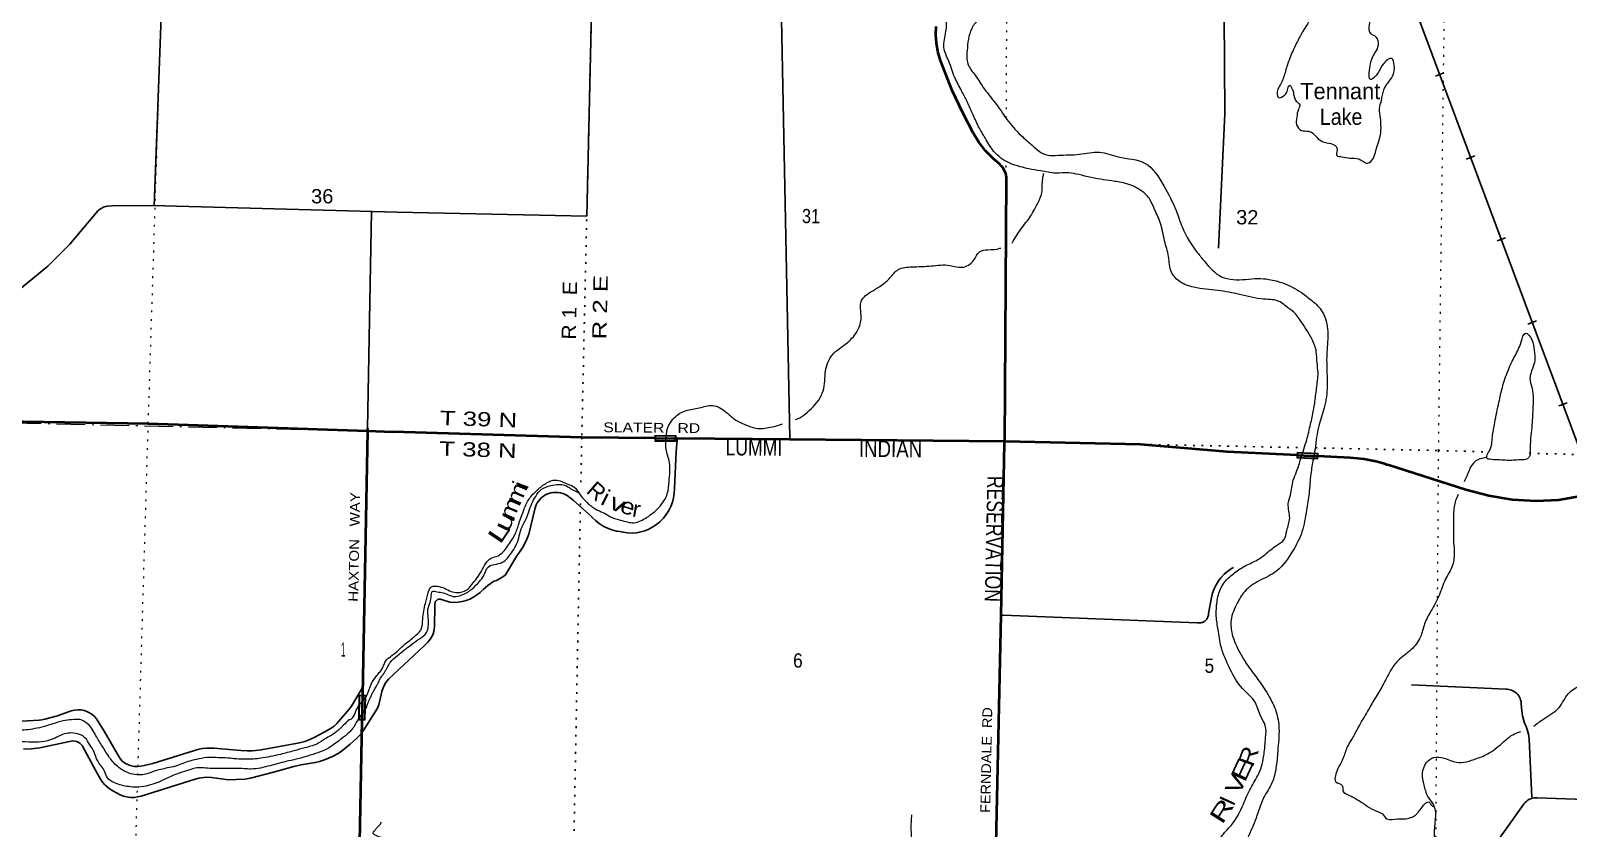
# Model space of a CAD drawing. Header units: feet. Extents: x -489137 to -242534, y 368785 to 558127.
# Drawn here: x -399770 to -380919, y 483769 to 493543 of the extents above; entities that cross this region are included whole.
import ezdxf
from ezdxf.enums import TextEntityAlignment as Align

# ---------------------------------------------------------------- set-up
doc = ezdxf.new("R2010")
doc.units = ezdxf.units.FT
doc.header["$LTSCALE"] = 70
doc.linetypes.add('DOT_DASHED', pattern=[7.7, 5, -1.2, 0.3, -1.2])
doc.linetypes.add('DOTTED', pattern=[1.5, 0.3, -1.2])
for name, color, linetype, lineweight in [('26', 7, 'Continuous', 40), ('27', 7, 'Continuous', 13), ('29', 7, 'Continuous', 25), ('34', 7, 'Continuous', 25), ('39', 7, 'Continuous', 13), ('44', 7, 'DOT_DASHED', 13), ('6', 7, 'DOTTED', 25), ('61', 7, 'Continuous', 13), ('7', 7, 'DOTTED', 13)]:
    doc.layers.add(name, color=color, linetype=linetype, lineweight=lineweight)
doc.layers.add('41', color=7, linetype='Continuous')

msp = doc.modelspace()

# ---------------------------------------------------------------- linework, layer by layer
at = {"layer": '26'}
for p, q in [((-392113.68, 488548.36), (-391842.05, 488545.82)), ((-384242.08, 488340.03), (-383990.52, 488327.96)), ((-395703.77, 485401.69), (-395709.63, 485093.89))]:
    msp.add_line(p, q, dxfattribs=at)
for points in [[(-387829.09, 488508.32), (-387807.55, 491728.28), (-387807.42, 491748.33), (-387810.99, 491768.28), (-387816.9, 491791.82), (-387826.46, 491817.96), (-387838.7, 491842.95), (-387853.49, 491866.54), (-387870.66, 491888.44), (-387890.03, 491908.43), (-387966.5, 491971.55), (-387970.3, 491975.09), (-388063.65, 492072.08), (-388146.36, 492178.29), (-388217.51, 492292.56), (-388341.62, 492536.03), (-388473.65, 492811.92), (-388606.56, 493155.96), (-388618.48, 493188.37), (-388647.34, 493287.71), (-388665.66, 493389.52), (-388673.23, 493492.69), (-388669.98, 493596.08)], [(-403690.47, 488815.82), (-398329.16, 488727.94), (-395642.32, 488638.85), (-395330.81, 488628.93)], [(-395641.73, 488669.68), (-395642.32, 488638.85), (-395703.77, 485401.69)], [(-392113.68, 488548.36), (-393014.45, 488556.78), (-395330.81, 488628.93)], [(-387829.09, 488508.32), (-387829.15, 488508.32), (-390464.17, 488532.95), (-391842.05, 488545.82), (-391842.2, 488545.82)], [(-387896.81, 479936.2), (-387889.86, 480266.15), (-387945.67, 483022.7), (-387874.05, 486381.81), (-387829.27, 488482.02), (-387829.09, 488508.32)], [(-384242.08, 488340.03), (-385100.63, 488381.22), (-386162.76, 488471.58), (-387829.09, 488508.32)], [(-377882.44, 487629.12), (-377892.44, 487630.94), (-378781.94, 487792.65), (-378869.43, 487807.66), (-379642.65, 487894.27), (-380600.29, 487866.73), (-381039, 487790.02), (-381310.84, 487777.65), (-381602.81, 487793.9), (-381891.48, 487840.58), (-382173.69, 487917.17), (-383121.07, 488216.92), (-383141.72, 488223.45), (-383161.07, 488229.28), (-383257.18, 488258.2), (-383423.25, 488292.29), (-383591.97, 488308.84), (-383990.52, 488327.96)], [(-395709.63, 485093.89), (-395738.06, 483596.5), (-395760.32, 482423.82)]]:
    msp.add_lwpolyline(points, dxfattribs=at)
at = {"layer": '29'}
for p, q in [((-395641.73, 488669.68), (-395591.96, 491328.32)), ((-381682.11, 485472.1), (-382841.39, 485524.5)), ((-381365.08, 484149.03), (-381398.11, 484861.54)), ((-381300.47, 484142.63), (-380600, 484117.8))]:
    msp.add_line(p, q, dxfattribs=at)
for points in [[(-398130.48, 499333.41), (-398160.37, 494053.42), (-398256.97, 491396.72)], [(-392892.25, 493959.4), (-392953.18, 491271.79), (-395282.67, 491320.7)], [(-390569.12, 493890.05), (-390464.51, 488550.45), (-390464.17, 488532.95)], [(-385136.19, 493737.84), (-385131.78, 492523.86), (-385208.16, 490876.97)], [(-400501.59, 489953.08), (-400346.92, 490089.09), (-400302.78, 490120), (-400165.96, 490195.07), (-399991.63, 490303.26), (-399927.63, 490354.04), (-399561.31, 490658.74), (-399292.09, 490928.1), (-398943.42, 491338.78), (-398916.94, 491361.97), (-398868.39, 491386.25), (-398830.88, 491392.88), (-398773.82, 491398.5)], [(-398773.82, 491398.5), (-398283.04, 491401.66), (-395282.67, 491320.7)], [(-391842.2, 488545.82), (-391844.13, 488526.01), (-391857.74, 488387.02), (-391878.04, 487931.79)], [(-393367.07, 487882.65), (-393393.29, 487878.38), (-393418.91, 487871.38), (-393443.66, 487861.75), (-393467.27, 487849.58), (-393489.48, 487835.01), (-393510.04, 487818.2), (-393528.74, 487799.33), (-393545.36, 487778.61), (-393559.72, 487756.26), (-393571.67, 487732.54), (-393581.07, 487707.7), (-393584.08, 487697.56), (-393664.38, 487372.15)], [(-393191.49, 487845.33), (-393217.51, 487858.97), (-393244.8, 487869.8), (-393273.09, 487877.73), (-393302.04, 487882.65), (-393331.35, 487884.53), (-393360.7, 487883.32), (-393367.07, 487882.65)], [(-391878.04, 487931.79), (-391880.57, 487875.43), (-391888.97, 487819.64), (-391903.16, 487765.03), (-391922.98, 487712.21), (-391948.21, 487661.74), (-391978.58, 487614.19), (-392013.76, 487570.08), (-392053.35, 487529.88), (-392057.71, 487525.93)], [(-392529.13, 487400.85), (-392548.97, 487403.89), (-392587.22, 487409.75), (-392644.21, 487424.72), (-392699.33, 487445.57), (-392751.96, 487472.06), (-392801.54, 487503.91), (-392847.52, 487540.76), (-392889.4, 487582.22), (-392891.72, 487584.79), (-393121.05, 487790.34), (-393191.49, 487845.33)], [(-392057.71, 487525.93), (-392098.73, 487491.24), (-392143.15, 487461.02), (-392190.49, 487435.61), (-392240.22, 487415.29), (-392291.81, 487400.28), (-392344.68, 487390.74), (-392398.26, 487386.78), (-392451.96, 487388.45), (-392505.2, 487395.71), (-392508.97, 487396.52), (-392529.13, 487400.85)], [(-393664.38, 487372.15), (-393696.89, 487290.51), (-393737.76, 487212.72), (-393786.53, 487139.62), (-393810.8, 487108.61), (-393947.49, 486875.76)], [(-385292.79, 486595.27), (-385279.83, 486649.34), (-385261.29, 486701.75), (-385237.37, 486751.94), (-385208.33, 486799.35), (-385174.5, 486843.47), (-385136.24, 486883.81), (-385093.98, 486919.93), (-385048.17, 486951.43), (-385022.39, 486966.26)], [(-394091.29, 486795.54), (-394164.86, 486745.42), (-394225.08, 486695.03)], [(-393947.49, 486875.76), (-393982.89, 486848.77), (-394020.91, 486825.63), (-394061.15, 486806.6), (-394091.29, 486795.54)], [(-394735.03, 486571.79), (-394740.67, 486573.83), (-394746.49, 486575.27), (-394752.43, 486576.09), (-394758.42, 486576.28), (-394764.4, 486575.85), (-394770.31, 486574.79), (-394776.07, 486573.13), (-394781.62, 486570.87), (-394786.91, 486568.04), (-394791.87, 486564.67), (-394796.46, 486560.81), (-394800.61, 486556.49), (-394804.29, 486551.75), (-394807.46, 486546.66), (-394810.07, 486541.26), (-394812.11, 486535.62), (-394812.59, 486533.68), (-394814.33, 486513.51)], [(-394225.08, 486695.03), (-394260.57, 486659.57), (-394299.58, 486628), (-394341.67, 486600.69), (-394386.38, 486577.93), (-394433.23, 486559.96), (-394481.7, 486546.99), (-394531.26, 486539.16), (-394581.36, 486536.55), (-394631.47, 486539.2), (-394631.84, 486539.23), (-394735.03, 486571.79)], [(-385332.15, 486379.13), (-385328.55, 486398.95), (-385292.79, 486595.27)], [(-394814.33, 486513.51), (-394814.86, 486493.68), (-394821.53, 486240.42)], [(-387874.05, 486381.81), (-387849.38, 486380.85), (-385468.69, 486287.5), (-385449.13, 486286.74)], [(-385449.13, 486286.74), (-385428.69, 486286.86), (-385426.19, 486287.02), (-385415.09, 486288.92), (-385404.25, 486291.97), (-385393.78, 486296.14), (-385383.81, 486301.37), (-385374.44, 486307.63), (-385365.77, 486314.82), (-385357.91, 486322.89), (-385350.93, 486331.73), (-385344.91, 486341.25), (-385339.92, 486351.35), (-385337.12, 486358.95), (-385332.15, 486379.13)], [(-394821.53, 486240.42), (-394823.71, 486210.24), (-394829.03, 486180.45), (-394837.43, 486151.38), (-394848.83, 486123.35), (-394863.1, 486096.66), (-394880.08, 486071.61), (-394899.58, 486048.47), (-394921.39, 486027.5), (-394943.64, 486010.07), (-395385.07, 485594.85)], [(-398916.46, 484369.96), (-398888.88, 484331.31), (-398861.3, 484298.75), (-398807.23, 484255.14), (-398762, 484225.34), (-398673.72, 484179.52), (-398631.8, 484163.51), (-398576.63, 484150.27), (-398539.11, 484146.95), (-398499.39, 484146.4), (-398461.88, 484152.47), (-398417.75, 484163.52), (-397755.72, 484371.06), (-397709.37, 484382.66), (-397678.48, 484387.63), (-397618.9, 484393.14), (-397556, 484389.83), (-397376.16, 484366.65), (-397320.98, 484363.34), (-397250.37, 484364.44), (-397146.66, 484371.06), (-397076.04, 484381.55), (-396793.58, 484454.97), (-396546.42, 484525.62), (-396455.94, 484546.04), (-396281.61, 484574.19), (-396228.64, 484587.99), (-396169.06, 484605.65), (-396069.76, 484649.26), (-395994.72, 484689.56), (-395941.76, 484727.09), (-395853.5, 484799.4), (-395767.43, 484875.02), (-395718.88, 484925.8), (-395685.79, 484976.04), (-395518.08, 485240.99), (-395501.52, 485279.07), (-395465.11, 485444.12), (-395450.76, 485491.03), (-395434.21, 485525.25), (-395416.57, 485554.52), (-395385.07, 485594.85)], [(-399074.23, 485195.74), (-399020.19, 485165.37), (-398993.71, 485142.19), (-398965.02, 485107.97), (-398870.13, 484956.72), (-398675.93, 484625.53), (-398649.46, 484591.31), (-398607.52, 484560.96), (-398552.36, 484537.22), (-398500.52, 484526.44), (-398457.46, 484524.52), (-398425.49, 484527.54), (-398379.12, 484536.67), (-398274.3, 484563.71), (-397709.38, 484735.93), (-397666.35, 484744.77), (-397612.28, 484750.29), (-397524.01, 484749.18), (-397193, 484722.68), (-397116.86, 484717.71), (-397057.28, 484718.82), (-397015.35, 484722.13), (-396945.84, 484731.51), (-396473.6, 484815.42), (-396409.6, 484833.63), (-396368.77, 484847.98), (-396297.06, 484881.65), (-396171.27, 484946.23), (-396085.21, 484996.47), (-396049.9, 485020.2), (-396019, 485051.11), (-395864.53, 485226.09), (-395836.95, 485264.73), (-395705.65, 485486.63)], [(-381498.6, 485319.6), (-381503.86, 485341.88), (-381509.4, 485358.15), (-381517.32, 485375.28), (-381526.98, 485391.49), (-381538.29, 485406.6), (-381551.11, 485420.45), (-381565.31, 485432.88), (-381580.73, 485443.76), (-381597.2, 485452.97), (-381614.55, 485460.4), (-381632.58, 485465.98), (-381651.09, 485469.65), (-381669.88, 485471.36), (-381685.04, 485471.3)], [(-401110, 484855.62), (-400930.11, 484902.09), (-400874.94, 484910.36), (-400731.5, 484919.75), (-400549.44, 484932.44), (-400502, 484939.62), (-400234.98, 485001.44), (-399981.2, 485065.47), (-399903.97, 485079.26), (-399809.08, 485085.34), (-399667.85, 485091.97), (-399634.75, 485096.92), (-399597.24, 485105.76), (-399442.76, 485147.17), (-399272.84, 485207.32), (-399235.32, 485215.61), (-399192.3, 485221.12), (-399153.67, 485220.03), (-399111.75, 485210.08), (-399074.23, 485195.74)], [(-381453.76, 485058.12), (-381478.46, 485148.16), (-381493.61, 485240.28), (-381497.49, 485301.88), (-381498.6, 485319.6)], [(-381398.11, 484861.54), (-381406.99, 484920.78), (-381422.01, 484978.76), (-381443, 485034.85), (-381453.76, 485058.12)], [(-399858.74, 484736.48), (-399766.05, 484740.9), (-399692.13, 484749.17), (-399660.13, 484754.14), (-399293.81, 484833.63), (-399253, 484838.6), (-399229.83, 484837.49), (-399205.54, 484831.42), (-399182.38, 484819.83), (-399165.83, 484807.69), (-399151.49, 484795.54), (-399141.54, 484780.64), (-398973.83, 484473.74), (-398916.46, 484369.96)], [(-381467.46, 484059.4), (-381456.13, 484074.97), (-381443.24, 484089.28), (-381428.93, 484102.15), (-381413.34, 484113.46), (-381396.66, 484123.08), (-381379.07, 484130.9), (-381360.75, 484136.84), (-381341.92, 484140.83), (-381322.77, 484142.83), (-381303.51, 484142.82), (-381300.47, 484142.63)], [(-383172.94, 481567.9), (-383159.98, 481587.84), (-382409.97, 482741.78), (-381467.46, 484059.4)]]:
    msp.add_lwpolyline(points, dxfattribs=at)
at = {"layer": '34', "lineweight": 13}
msp.add_line((-383297.43, 495145.39), (-380037.34, 486429.09), dxfattribs=at)
at = {"layer": '34'}
for p, q in [((-382547.44, 492987.46), (-382443.84, 493026.21)), ((-382169.51, 491969.57), (-382065.91, 492008.32)), ((-381791.45, 490966.22), (-381687.85, 491004.97)), ((-381413.52, 489948.32), (-381309.92, 489987.07)), ((-381035.45, 488944.97), (-380931.85, 488983.72))]:
    msp.add_line(p, q, dxfattribs=at)
msp.add_lwpolyline([(-383296.38, 495145.73), (-380036.31, 486429.48)], dxfattribs=at)
at = {"layer": '39'}
for points in [[(-388226.48, 492535.45), (-388294.47, 492683.52), (-388356.51, 492807.28), (-388440.59, 492971.62), (-388514.41, 493168.29), (-388574.21, 493340.61), (-388549.07, 493532.73), (-388542.21, 493704.71), (-388529.06, 493925.22), (-388445.63, 494054.32), (-388348, 494197.51), (-388262.55, 494326.59), (-388114.67, 494416.91), (-387867.7, 494526.97), (-387691.55, 494615.12), (-387464.67, 494749.56), (-387347.01, 494856.22), (-387178.68, 494999.05), (-387176.62, 495007.14), (-387070.8, 495172.54), (-386936.82, 495313.53), (-386879.38, 495501.44), (-386898.88, 495651.29), (-386898.1, 495817.23), (-386899, 496058.05), (-386878.22, 496181.39), (-386871.44, 496337.18), (-386828.44, 496460.41), (-386732.51, 496670.39), (-386679.17, 496846.18), (-386634, 497001.78), (-386556.13, 497240.18), (-386421.79, 497456.03), (-386279.43, 497661.73), (-386205.9, 497833.37), (-386099.98, 498021.04), (-385989.73, 498191.83)], [(-386535.78, 496406.32), (-386558.99, 496193.95), (-386600.08, 496046.42), (-386614.74, 495935.2), (-386635.52, 495811.86), (-386656.75, 495591.38), (-386661.44, 495451.77), (-386725.03, 495245.67), (-386832.92, 495068.14), (-387009.82, 494820.12), (-387190.44, 494642.94), (-387304.09, 494530.19), (-387472.46, 494379.26), (-387602.3, 494260.52), (-387909, 493903.88), (-388049.02, 493766.98), (-388154.48, 493678.47), (-388233.78, 493567.56), (-388289.57, 493300.72), (-388280.23, 493136.75), (-388191.99, 492998.7), (-388077.64, 492828.13), (-387929.05, 492637.15), (-387782.55, 492430), (-387607.69, 492240.91), (-387493.02, 492139.15), (-387301.69, 492016.76), (-387174.42, 492016.12), (-386913.78, 492028.97), (-386665.19, 492054.02), (-386437.18, 491998.23), (-386106.27, 491917.63), (-385879.28, 491643.29), (-385727.18, 491338.97), (-385649.37, 491130.13), (-385464.96, 490821.6), (-385380.6, 490717.97), (-385171.4, 490528.71), (-384874.61, 490494.83), (-384725.07, 490506.22), (-384589.78, 490495.41), (-384410.21, 490447.96), (-384190.56, 490333.53), (-384063.74, 490237.77), (-383935.1, 490099.51), (-383867.55, 489856.33), (-383878.84, 489603.42), (-383878, 489350.46), (-383874.69, 489192.59), (-383912.33, 488919.59), (-383977.99, 488701.36), (-384023.76, 488416.25), (-384044.58, 488293.86)], [(-383207.93, 492684.13), (-383234.62, 492591.18), (-383221.05, 492469.69), (-383215.39, 492382.64), (-383221.99, 492267.33), (-383246.65, 492178.41), (-383277.43, 492075.36), (-383308.17, 491982.42), (-383379.16, 491920.05), (-383429.58, 491938.51), (-383488, 491971.19), (-383599.06, 491981.87), (-383693.92, 491998.54), (-383758.5, 492013.03), (-383754.13, 492083.83), (-383764.05, 492122.33), (-383828.52, 492159.09), (-383935.46, 492185.93), (-384003.89, 492238.9), (-384068.26, 492297.91), (-384124.75, 492312.36), (-384209.51, 492331), (-384253.55, 492416.22), (-384247.17, 492484.99), (-384228.56, 492577.99), (-384212.12, 492636.59), (-384254.34, 492681.33), (-384278.35, 492730.02), (-384288.25, 492772.56), (-384300.14, 492821.19), (-384308.17, 492833.37), (-384328.2, 492869.9), (-384338.3, 492869.95), (-384360.77, 492815.43), (-384395.39, 492756.91), (-384470.29, 492722.89), (-384488.29, 492761.43), (-384447.32, 492882.65), (-384392.1, 493028.07), (-384342.89, 493183.65), (-384267.34, 493357.3), (-384193.96, 493498.59), (-384039.26, 493748.75), (-383982.26, 493843.57), (-383900.77, 493990.89), (-383815.3, 494124.02), (-383744.09, 494232.94), (-383602.32, 494311.15), (-383513.27, 494347.12), (-383448.4, 494395.37), (-383387.54, 494451.72), (-383265.9, 494544.2), (-383227.79, 494487.34), (-383250.64, 494351.87), (-383309.82, 494222.65), (-383298.11, 494135.57), (-383225.31, 494151.4), (-383199.38, 494082.46), (-383226.07, 493989.5), (-383260.9, 493884.45), (-383289.59, 493797.58), (-383330.39, 493712.79), (-383357.11, 493613.76), (-383337.42, 493504.38), (-383272.97, 493463.58), (-383247.15, 493368.34), (-383281.9, 493281.5), (-383324.67, 493206.84), (-383339.03, 493160.36), (-383355.66, 493059.26), (-383344.08, 492943.85), (-383287.35, 492979.99), (-383189.68, 493131.28), (-383084.3, 493201.57), (-383052.35, 493122.49), (-383073.2, 492984.98), (-383136.23, 492896.26), (-383179.01, 492819.58), (-383207.93, 492684.13)], [(-384199.36, 488302.12), (-384126.27, 488528.07), (-384078.91, 488720.08), (-384041.73, 488893.93), (-384016.7, 489063.8), (-383993.59, 489253.91), (-383987.07, 489353.03), (-383998.63, 489472.49), (-384008.09, 489610.15), (-384063.91, 489768.28), (-384196.24, 489981.43), (-384284.6, 490093.18), (-384381.22, 490166.52), (-384451.68, 490219.49), (-384655.55, 490252.9), (-384948.19, 490311.04), (-385214.61, 490358.94), (-385511.38, 490398.88), (-385678.73, 490466.51), (-385783.23, 490582.39), (-385820.7, 490776.85), (-385868.3, 490967.32), (-385921.78, 491194.24), (-386001.73, 491376.78), (-386057.76, 491490.39), (-386164.37, 491588.06), (-386293.34, 491655.5), (-386400.27, 491684.37), (-386478.99, 491696.91), (-386616.27, 491715.81), (-386921, 491780.09), (-387044.13, 491800.95), (-387201.71, 491797.7), (-387389.45, 491824.95), (-387532.75, 491849.96), (-387637.67, 491876.8), (-387772.81, 491922), (-387962.03, 492064.62), (-388070.34, 492229.08), (-388148.48, 492367.09), (-388226.48, 492535.45)], [(-387738.08, 490941.27), (-387629.12, 491111.8), (-387511.22, 491271.08), (-387472.52, 491337.66), (-387407.3, 491462.8), (-387370.34, 491590.11), (-387367.98, 491662.95), (-387359.5, 491747.9), (-387349.17, 491798.44)], [(-390395.64, 488776.19), (-390395.41, 488776.27), (-390202.88, 488908.86), (-390054.38, 489130.72), (-390024.98, 489371.39), (-389945.28, 489567.28), (-389756.69, 489722.15), (-389628.71, 489875.31), (-389589.62, 490026.89), (-389584.61, 490235.3), (-389477.06, 490337.97), (-389361.59, 490408.21), (-389235.86, 490512.81), (-389134.37, 490615.51), (-388964.53, 490649.05), (-388732.17, 490660.02), (-388499.83, 490666.94), (-388350.45, 490643.92), (-388210.68, 490728.21), (-388137.45, 490835.1), (-388034.32, 490858.86), (-387886.77, 490876.33), (-387877.95, 490879.69)], [(-381849.49, 488561.09), (-381820.37, 488741.05), (-381768.71, 488989.71), (-381727.47, 489169.61), (-381657.81, 489377.69), (-381574.16, 489555.36), (-381496.59, 489729), (-381443.56, 489835.99), (-381365.15, 489756.67), (-381337.48, 489627.01), (-381329.99, 489499.48), (-381356.71, 489402.48), (-381389.58, 489283.25), (-381365.85, 489173.85), (-381350.44, 489013.9), (-381357.36, 488829.78), (-381363.98, 488710.42), (-381376.68, 488585.01), (-381385.51, 488425.19), (-381396.07, 488326.08), (-381419.99, 488296.73), (-381502.42, 488283.62), (-381592.35, 488278), (-381691.64, 488278), (-381786.15, 488283.53), (-381885.1, 488290.1), (-381911.33, 488296.3), (-381877.1, 488412.88), (-381854.62, 488500.93), (-381849, 488564.63)], [(-391976.25, 488586.59), (-391975.94, 488598.08), (-391876, 488801.96), (-391736.21, 488888.28), (-391574.46, 488919.84), (-391410.7, 488949.37), (-391241.4, 488865.54), (-391142.81, 488782.07), (-391005.77, 488712.57), (-390878.69, 488671.46), (-390704.92, 488682.72), (-390599.75, 488708.5), (-390552.74, 488724.09)], [(-395380.32, 485856.61), (-395303.4, 485915.28), (-395191.83, 486015.9), (-395076.25, 486108.41), (-395011.33, 486168.79), (-394984.9, 486205.09), (-394964.11, 486330.45), (-394930.88, 486524.56), (-394895.93, 486655.92), (-394855.19, 486728.57), (-394784.46, 486734.28), (-394697.71, 486709.56), (-394617.09, 486670.7), (-394540.4, 486656.15), (-394425.09, 486689.97), (-394360.14, 486756.42), (-394244.23, 486919.75), (-394124.31, 487079.02), (-394039.32, 487108.95), (-393925.66, 487223.72), (-393832.05, 487370.98), (-393782.94, 487506.32), (-393721.53, 487678.02), (-393660.36, 487801.16), (-393556.8, 487915.98), (-393445.3, 488000.41), (-393336.05, 488036.29), (-393184.77, 487986.96), (-393110.19, 487952.18), (-393043.92, 487868.87), (-392961.54, 487773.34), (-392860.93, 487689.86), (-392693.65, 487606.05), (-392651.36, 487579.53), (-392538.4, 487544.55), (-392372.9, 487513.36), (-392219.07, 487577.34), (-392066.98, 487702.04), (-391965.2, 487869.49), (-391944.3, 488019.14), (-391939.18, 488249.82), (-391980.83, 488415.97), (-391976.25, 488586.59)], [(-387346.01, 480362.57), (-387345.62, 480445.54), (-387304.76, 480544.49), (-387288.26, 480617.26), (-387265.74, 480681.9), (-387218.92, 480758.57), (-387133.59, 480863.37), (-387052.37, 480952), (-386930.88, 481012.1), (-386774.95, 481096.31), (-386631.06, 481194.74), (-386482.98, 481325.53), (-386369.24, 481458.52), (-386253.29, 481631.97), (-386157.65, 481781.24), (-386037.58, 481968.84), (-385927.79, 482120.06), (-385791.59, 482303.53), (-385647.4, 482468.74), (-385519.43, 482619.87), (-385391.35, 482793.26), (-385332.21, 482912.36), (-385293.01, 483088.22), (-385233.58, 483270.05), (-385216.5, 483466.27), (-385173.18, 483658.3), (-385053.32, 483803.4), (-384902.62, 484063.69), (-384812.81, 484261.56), (-384713, 484439.14), (-384649.28, 484675.59), (-384630.15, 484877.86), (-384633.49, 485027.63), (-384687.52, 485137.18), (-384755.42, 485305.49), (-384914.18, 485482.36), (-385064.59, 485715.84), (-385110.58, 485817.25), (-385168.47, 485965.28), (-385207.88, 486177.96), (-385233.35, 486348.08), (-385228.51, 486518.05), (-385187.3, 486691.88), (-385122.17, 486796.78), (-385010.58, 486899.42), (-384872.81, 486987.77), (-384724.99, 487061.9), (-384635.82, 487124.18), (-384495.92, 487234.78), (-384404.69, 487305.15), (-384369.82, 487418.3), (-384334.78, 487567.87), (-384352.14, 487744.02), (-384325.37, 487851.14), (-384290.17, 488035.12), (-384249.28, 488140.15), (-384199.36, 488302.12)], [(-384044.58, 488293.87), (-384075.69, 488110.94), (-384097, 487874.27), (-384128.27, 487665.99), (-384184.05, 487401.17), (-384298.28, 487164.98), (-384491.31, 486923.11), (-384708.03, 486800.76), (-384886.41, 486670.12), (-384977.98, 486526.9), (-385053.7, 486318.84), (-385038.35, 486144.73), (-384946.47, 485921.66), (-384808.1, 485704.43), (-384695.67, 485554.1), (-384571.37, 485353.13), (-384503.39, 485203.04), (-384465.99, 484992.38), (-384481.42, 484717.24), (-384502.62, 484502.84), (-384551.92, 484327.02), (-384649.72, 484147.41), (-384735.6, 483925.24), (-384835.74, 483678.85), (-384942.03, 483412.26), (-385007.89, 483151.54), (-385112.41, 482830.3), (-385255.1, 482555.8), (-385424.32, 482222.75), (-385576.8, 482013.05), (-385710.86, 481855.88), (-385834.55, 481757.35), (-386041.84, 481489.24), (-386255.44, 481170.58), (-386430.14, 480963.02), (-386647.41, 480721.28), (-386826.69, 480398.39), (-386967.51, 480089.48), (-387065.7, 479826.9), (-387053.11, 479494.95), (-387006.02, 479197.23), (-386910.8, 478824.39), (-386722.45, 478495.6), (-386564.05, 478241.84), (-386556.7, 478215.53)], [(-381915.99, 488314.91), (-381943.6, 488306.58), (-382010.34, 488290.73), (-382063, 488260.64), (-382123.98, 488180), (-382152.6, 488107.29), (-382197.46, 488012.17)], [(-395381.69, 485770.31), (-395360.49, 485802.25), (-395275.26, 485884.79), (-395186.05, 485955.16), (-395104.96, 486017.49), (-395005.64, 486089.84), (-394918.42, 486166.3), (-394896.31, 486244.41), (-394896.31, 486345.57), (-394900.06, 486454.23), (-394873.83, 486536.66), (-394858.84, 486622.84), (-394847.38, 486669.84), (-394786.79, 486667.51), (-394714.13, 486655), (-394641.54, 486626.3), (-394585.05, 486609.83), (-394475.87, 486631.54), (-394356.35, 486703.79), (-394269.07, 486792.39), (-394216.21, 486864.97), (-394159.15, 486971.94), (-394082.24, 487001.91), (-393989.2, 487027.74), (-393985.15, 487029.75), (-393875.53, 487144.54), (-393824.63, 487229.28), (-393787.83, 487324.21), (-393757, 487437.38), (-393697.84, 487560.53), (-393663.1, 487647.37), (-393626.25, 487750.39), (-393579.4, 487835.15), (-393510.31, 487921.82), (-393392.93, 487967.77), (-393297.92, 487981.46), (-393217.17, 487970.93), (-393154.72, 487934.19), (-393057.33, 487883.67)], [(-382270.3, 487858.31), (-382270.94, 487856.95), (-382318.09, 487707.44), (-382325.04, 487517.25), (-382326.01, 487310.84), (-382318.61, 487165.09), (-382337.59, 486993.18), (-382427.3, 486815.55), (-382502.96, 486619.63), (-382602.83, 486429.91), (-382680.32, 486274.48), (-382731.58, 486112.84), (-382847.45, 485955.58), (-383007.67, 485820.8), (-383099.14, 485699.84), (-383194.94, 485516.17), (-383290.63, 485356.78), (-383380.23, 485203.43), (-383494.27, 485005.69), (-383569.66, 484868.46), (-383628.72, 484765.55), (-383681.9, 484624.16), (-383773.78, 484416.18), (-383770.1, 484337.24), (-383691.52, 484294.35), (-383681.73, 484227.52), (-383603.22, 484170.46), (-383522.61, 484129.57), (-383405.79, 484054.11), (-383295, 483988.79), (-383198.24, 483943.78), (-383143.98, 483884.82), (-383014.7, 483882.14), (-382907.63, 483883.63), (-382834.81, 483905.52), (-382780.11, 483939.65), (-382759.78, 483965.85), (-382711.02, 484026.31), (-382670.38, 484076.7), (-382623.87, 484088.61), (-382595.76, 484050.02), (-382560.32, 484031.83)], [(-381341.84, 485020.85), (-381219.19, 485109.55), (-381030.66, 485250.25), (-380918.78, 485417.65), (-380774.88, 485520.13), (-380616.79, 485630.64), (-380510.6, 485876.99), (-380525.51, 486144.19), (-380547.14, 486271.8), (-380524.36, 486391.08), (-380380.43, 486499.63), (-380212.37, 486583.78), (-380204.55, 486595.49)], [(-395743.74, 485279.38), (-395645.09, 485404.09), (-395596.83, 485536.31), (-395535.91, 485630.11), (-395496.36, 485675.8), (-395462.88, 485721.52), (-395438.27, 485776.89), (-395387.62, 485851.88), (-395380.32, 485856.61)], [(-395749.22, 485114.11), (-395650.16, 485261.33), (-395628.37, 485319.99), (-395594.85, 485390.39), (-395578.92, 485427.26), (-395558.81, 485461.62), (-395532.83, 485511.07), (-395511.04, 485547.1), (-395486.74, 485598.22), (-395459.92, 485641.8), (-395434.78, 485676.16), (-395414.67, 485710.52), (-395393.71, 485745.72), (-395381.61, 485770.44)], [(-395873.74, 485097.41), (-395835.57, 485110.39), (-395789.11, 485192.36), (-395743.74, 485279.38)], [(-395873.74, 485097.41), (-395916.03, 485049.43), (-395994.78, 484974.25), (-396034.06, 484940.71), (-396159.47, 484864.56), (-396264.33, 484800.09), (-396409.32, 484754.75), (-396541.97, 484717.23), (-396707.18, 484674.36), (-396835.55, 484646.87), (-396949.55, 484627.16), (-397038.99, 484617.01), (-397132.31, 484615.06), (-397223.51, 484617.1), (-397296.38, 484622.79), (-397353.04, 484628.11), (-397470.54, 484632.77), (-397579.94, 484637.25), (-397710.15, 484617.9), (-397820.23, 484592.02), (-397994, 484529.1), (-398091.83, 484507), (-398256.99, 484466.16), (-398377.53, 484426.34), (-398563.66, 484444.69), (-398685.88, 484510.2), (-398802.76, 484632.28), (-398890.85, 484771.95), (-398971.12, 484899.28), (-399015.9, 484981.28), (-399103.12, 485070.3), (-399169.36, 485100.14), (-399268.76, 485098.32), (-399372.48, 485084.45), (-399499.05, 485046.79), (-399603.19, 485014.7), (-399721.37, 484989.01), (-399827.17, 484973.16), (-399926.62, 484969.31), (-400020.16, 484957.24), (-400148.67, 484923.68), (-400277.21, 484888.09), (-400375.27, 484855.87), (-400491.2, 484840.24), (-400552, 484841.61), (-400622.71, 484853.32), (-400787.46, 484830.69), (-400860.84, 484814.12), (-401001.45, 484782.85), (-401151.11, 484760.69)], [(-395746.97, 485117.23), (-395750.36, 485112.53), (-395805.2, 485018.59), (-395890.53, 484921.29), (-395979.32, 484850.39), (-396049.46, 484797.29), (-396144.1, 484736.65), (-396248.47, 484694.44), (-396377.15, 484652.79), (-396513.9, 484613.33), (-396642.27, 484585.84), (-396744.24, 484559.78), (-396834.01, 484535.47), (-396954.31, 484505.78), (-397066.1, 484494.11), (-397155.23, 484498.13), (-397250.48, 484500.27), (-397364.07, 484498.77), (-397522.15, 484502.32), (-397625.51, 484504.63), (-397734.9, 484509.11), (-397806.29, 484490.47), (-397912.55, 484454.38), (-398008.58, 484422.11), (-398080.24, 484391.32), (-398152, 484356.49), (-398248.21, 484316.12), (-398356.36, 484286.15), (-398474.32, 484270.58), (-398571.46, 484278.83), (-398652.21, 484294.82), (-398746.78, 484327.31), (-398828.59, 484385.84), (-398865.23, 484469.68), (-398949.64, 484593.06), (-398993.78, 484703.39), (-399046.54, 484791.64), (-399105.43, 484878), (-399197.6, 484926.64), (-399380.32, 484916.56), (-399472.53, 484874.09), (-399564.55, 484839.7), (-399712.96, 484822.79), (-399883.15, 484828.63), (-400031.1, 484831.95), (-400194.24, 484791.06), (-400355.58, 484740.01), (-400565.06, 484712.31), (-400723.28, 484709.79), (-400926.63, 484683.98), (-401150.08, 484638.58)], [(-384521.65, 479130.04), (-384511.35, 479172.49), (-384478.3, 479328.14), (-384414.75, 479526.14), (-384339.14, 479711.94), (-384224.87, 479958.25), (-384167.72, 480083.43), (-384136.89, 480196.61), (-384113.84, 480374.57), (-384058.15, 480621.18), (-383972.19, 480859.54), (-383924.92, 481033.34), (-383873.59, 481211.17), (-383830.35, 481384.99), (-383754.39, 481645.66), (-383725.63, 481748.72), (-383696.95, 481833.57), (-383607.57, 481940.37), (-383459.63, 482042.83), (-383260.78, 482232.06), (-383177.73, 482280.21), (-383013.48, 482412.94), (-382903.65, 482574.28), (-382808.28, 482664.86), (-382684.38, 482809.94), (-382601.01, 482926.9), (-382559.94, 483070.37), (-382549.07, 483234.23), (-382539.98, 483450.72), (-382553.38, 483608.64), (-382554.53, 483796.85), (-382547.6, 483982.99), (-382577.5, 484068.14), (-382639.69, 484159.52), (-382685.51, 484297.36), (-382705.04, 484441.14), (-382657.97, 484572.44), (-382566.76, 484636.74), (-382443.58, 484628.02), (-382290.29, 484578.68), (-382043.63, 484621.96), (-381887.76, 484692), (-381707.33, 484830.72), (-381557.35, 484935.19), (-381499.02, 484952.69)], [(-388971.65, 483934.49), (-388978.57, 483750.37), (-388969.11, 483612.71), (-388961.51, 483509.47), (-388982.31, 483382.08), (-389085.82, 483277.37), (-389215.67, 483156.6), (-389309.03, 483063.99), (-389392.32, 482963.22), (-389479.77, 482838.2), (-389530.81, 482723.1), (-389569.81, 482589.74), (-389582.54, 482458.26), (-389597.3, 482326.8), (-389569.67, 482187.02), (-389557.76, 482142.44), (-389521.73, 482071.43), (-389453.4, 481996.21), (-389332.69, 481890.37), (-389238.08, 481819.06), (-389145.48, 481749.79), (-389058.97, 481674.47), (-389015.04, 481564.97), (-388977.36, 481413.01), (-388925.46, 481281.2), (-388853.33, 481153.35), (-388799.25, 481053.91), (-388745.3, 480928.17), (-388727.86, 480770.24), (-388823.24, 480675.61), (-388920.53, 480605.27), (-388971.16, 480579.22), (-389136.98, 480541.6), (-389390.07, 480417.41), (-389547.89, 480363.57), (-389631, 480301.26), (-389706.58, 480121.53), (-389753.54, 480014.51), (-389867.34, 479869.38), (-389926.37, 479774.57), (-389982.49, 479695.89)], [(-395419.93, 483650.68), (-395424.08, 483649.68), (-395438.65, 483648.3), (-395458.79, 483651.66), (-395502.44, 483663.41), (-395536.57, 483680.2), (-395555.04, 483690.27), (-395570.15, 483704.82), (-395566.79, 483721.05), (-395548.88, 483746.23), (-395523.14, 483776.45), (-395498.52, 483802.19), (-395483.41, 483818.98), (-395469.98, 483844.72)]]:
    msp.add_spline(points, degree=3, dxfattribs=at)
at = {"layer": '44'}
for points in [[(-395330.82, 488628.53), (-403690.47, 488815.82), (-408981.96, 488942.63), (-414302.92, 489021.5), (-415514.92, 489043.62)], [(-382791.24, 473416.75), (-382764.2, 474614.99), (-383620.31, 475301.88), (-384589.88, 476348.1), (-385234.62, 477321.35), (-387966.12, 477322.47), (-389699.94, 476958.92), (-390043.87, 477082.72), (-390541.63, 477758.45), (-390428.76, 478545.3), (-389952.28, 479577.28), (-389501.53, 479554.31), (-388018.11, 479638.44), (-387894.2, 479779.16), (-387889.86, 480266.15), (-387945.67, 483022.7), (-387829.15, 488508.32), (-393014.45, 488556.78), (-395330.82, 488628.53)]]:
    msp.add_lwpolyline(points, dxfattribs=at)
at = {"layer": '6'}
for points in [[(-392702.06, 502277.03), (-392768.54, 499254.77), (-392892.25, 493959.4), (-393014.45, 488556.78), (-393026.37, 487943.42)], [(-415348.78, 489040.91), (-414302.92, 489021.5), (-408981.96, 488942.63), (-403690.47, 488815.82), (-398329.16, 488727.94), (-395330.81, 488628.93)], [(-395330.81, 488628.93), (-393014.45, 488556.78), (-392113.66, 488548.36)], [(-391865.52, 488546.04), (-387829.15, 488508.32), (-384154.65, 488432.42)], [(-384019.39, 488429.62), (-382512.83, 488398.5), (-381903.17, 488380.36)], [(-381398.93, 488365.36), (-377269.46, 488242.5), (-371864.66, 488047.24), (-366538.42, 487900.93), (-364927.63, 487863.23)], [(-393030.18, 487747.57), (-393118.15, 483220.84), (-393163.39, 477858.29), (-393277.22, 472516.33), (-393407.39, 467136.01), (-393450.69, 464243.01)]]:
    msp.add_lwpolyline(points, dxfattribs=at)
at = {"layer": '61'}
for p, q in [((-392112.34, 488585.12), (-391862.36, 488581.95)), ((-391862.36, 488581.95), (-391863.31, 488506.96)), ((-384238.5, 488378.27), (-383988.78, 488366.58)), ((-383988.78, 488366.58), (-383992.28, 488291.67)), ((-395747.83, 485094.57), (-395742.37, 485402.37)), ((-395742.37, 485402.37), (-395667.38, 485401.04))]:
    msp.add_line(p, q, dxfattribs=at)
for points in [[(-391863.31, 488506.96), (-392113.29, 488510.13), (-392112.34, 488585.12)], [(-383992.28, 488291.67), (-384242.01, 488303.35), (-384238.5, 488378.27)], [(-395667.38, 485401.04), (-395672.84, 485093.24), (-395747.83, 485094.57)]]:
    msp.add_lwpolyline(points, dxfattribs=at)
for points in [[(-392105.19, 488518.02), (-392104.44, 488577.02), (-391870.45, 488574.05), (-391871.2, 488515.05)], [(-384233.63, 488310.97), (-384230.87, 488369.9), (-383997.14, 488358.95), (-383999.9, 488300.03)], [(-395734.51, 485394.23), (-395675.51, 485393.18), (-395680.69, 485101.37), (-395739.69, 485102.42)]]:
    msp.add_lwpolyline(points, close=True, dxfattribs=at)
at = {"layer": '7'}
for points in [[(-398457.31, 484419.25), (-398329.16, 488727.94), (-398160.37, 494053.42), (-398130.48, 499333.41), (-397989.61, 504679.76), (-397948.91, 509118.96)], [(-382412.93, 494979.81), (-382443.79, 493665.81), (-382512.83, 488398.5), (-382550.86, 482851.77), (-382779.25, 474004.91)], [(-387809.11, 492475.14), (-387802.34, 493816.32), (-387799.4, 494030.26)], [(-387893.08, 479936.17), (-387880.12, 480266.01), (-387941.63, 483022.68), (-387829.15, 488508.32), (-387811.81, 491941.66)], [(-398460.59, 479730.53), (-398488.64, 483365.81), (-398461.68, 484272.33)]]:
    msp.add_lwpolyline(points, dxfattribs=at)

# ---------------------------------------------------------------- texts
at = {"layer": '27'}
for s, rotation, width, p in [('SLATER   RD', 359.465, 1.2, (-392750.57, 488623.3)), ('HAXTON   WAY', 88.912, 1.15, (-395756.43, 486543.44)), ('FERNDALE  RD', 88.779, 1.1, (-388007.98, 483956.19))]:
    msp.add_text(s, height=120, rotation=rotation, dxfattribs=dict(at, width=width)).set_placement(p)
at = {"layer": '41'}
msp.add_text('Tennant', height=200, dxfattribs=at).set_placement((-384205.58, 492703.07))
at = {"layer": '41', "width": 0.9}
msp.add_text('Lake', height=200, dxfattribs=at).set_placement((-383964.52, 492389.16))
at = {"layer": '41'}
for s, rotation, width, p in [('m', 66.465, 1.15, (-393774.41, 487716.31)), ('i', 333.389, 1.2, (-392796.87, 487746.45)), ('m', 67.192, 1.15, (-393854.42, 487530.66)), ('v', 335.542, 1.4, (-392697.7, 487698.11)), ('e', 342.24, 1.15, (-392558.94, 487645.18)), ('r', 349.688, 1.05, (-392404.57, 487591.31)), ('u', 62.827, 1.55, (-393925.45, 487381.33)), ('L', 56.104, 1.65, (-394016.87, 487236.91)), ('R', 70.494, 1.2, (-384784.88, 484510.75)), ('E', 65.207, 1.5, (-384885.25, 484319.82)), ('V', 64.815, 1.3, (-384954.39, 484162.42)), ('R', 57.502, 1.5, (-385162.53, 483805.38)), ('I', 65.407, 1.05, (-385023.7, 484028.4))]:
    msp.add_text(s, height=200, rotation=rotation, dxfattribs=dict(at, width=width)).set_placement(p)
for s, rotation, p in [('i', 69.238, (-393680.73, 487915.35)), ('R', 319.233, (-392970.86, 487886.36))]:
    msp.add_text(s, height=200, rotation=rotation, dxfattribs=at).set_placement(p)
at = {"layer": '44'}
for s, rotation, width, p in [('LUMMI', 359.465, 0.8, (-390905.32, 488335.45)), ('INDIAN', 359.465, 0.85, (-389229.37, 488317.23)), ('RESERVATION', 268.825, 0.8, (-388057.66, 487316.32))]:
    msp.add_text(s, height=201.6, rotation=rotation, dxfattribs=dict(at, width=width)).set_placement(p, align=Align.CENTER)
at = {"layer": '6'}
for s, rotation, width, p in [('R 2 E', 88.704, 1.35, (-392712.22, 489757.69)), ('R 1  E', 88.704, 1.1, (-393087.35, 489755.88)), ('T 39 N', 358.216, 1.35, (-394756.6, 488711.1)), ('T 38 N', 358.216, 1.35, (-394762.95, 488336.11))]:
    msp.add_text(s, height=175, rotation=rotation, dxfattribs=dict(at, width=width)).set_placement(p)
at = {"layer": '7'}
for s, width, p in [('36', 1.05, (-396332.9, 491427.48)), ('1', 0.4, (-395965.39, 485873.01))]:
    msp.add_text(s, height=175, dxfattribs=dict(at, width=width)).set_placement(p)
for s, width, p in [('31', 0.85, (-390315.01, 491184.7)), ('32', 1.05, (-384992.01, 491170.42)), ('6', 0.9, (-390423.3, 485737.69)), ('5', 0.9, (-385378.21, 485673.47))]:
    msp.add_text(s, height=175, rotation=359.711, dxfattribs=dict(at, width=width)).set_placement(p)

doc.saveas('drawing.dxf')
